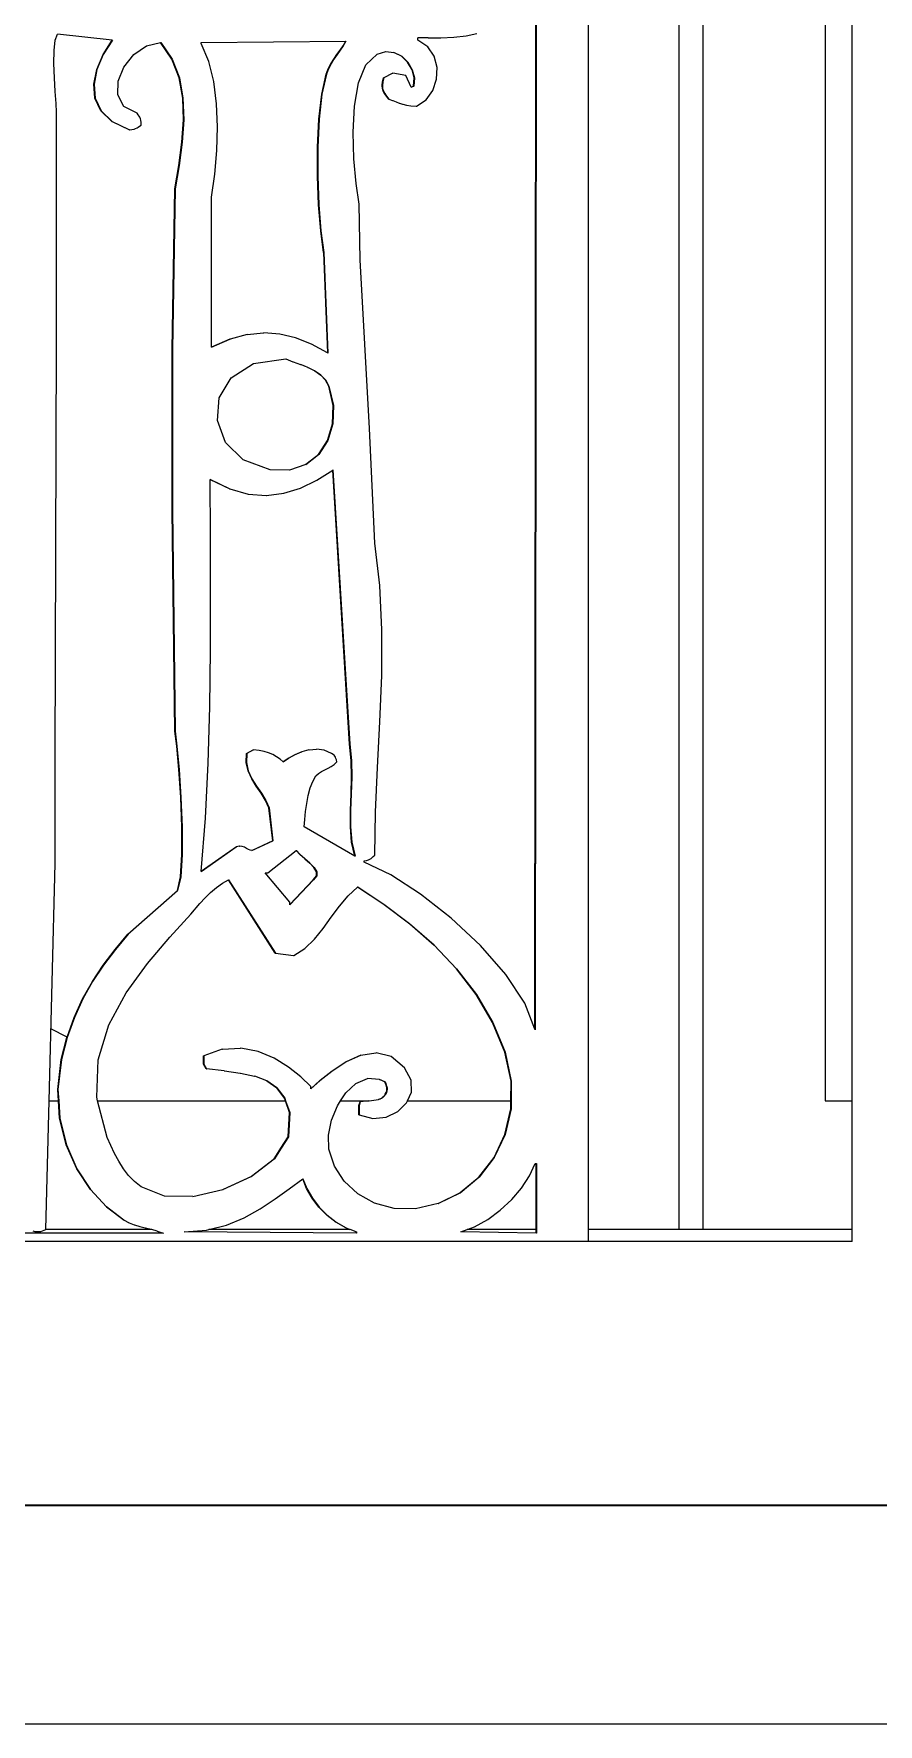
# Model space of a CAD drawing. Header units: inches. Extents: x -343 to 13887, y -13069 to -746.
# Drawn here: x 3048.72 to 3064.18, y -9123.18 to -9092.24 of the extents above; entities that cross this region are included whole.
import ezdxf

# ---------------------------------------------------------------- set-up
doc = ezdxf.new("R2010")
doc.units = ezdxf.units.IN
doc.header["$LTSCALE"] = 17
doc.header["$MEASUREMENT"] = 0
doc.layers.add('OUTLINE', color=1, linetype='Continuous', lineweight=25)

# ---------------------------------------------------------------- blocks, each defined once
blk = doc.blocks.new('kk')
for p, q in [((-1691.652, -2506.258), (-1691.639, -2491.976)), ((-1691.634, -2491.976), (-1691.647, -2506.258)), ((-1690.679, -2522.061), (-1690.679, -2491.965)), ((-1689.022, -2522.061), (-1689.022, -2491.965)), ((-1688.59, -2491.965), (-1688.59, -2522.061)), ((-1686.344, -2491.965), (-1686.344, -2519.705)), ((-1685.854, -2519.705), (-1685.854, -2491.965)), ((-1700.467, -2500.481), (-1700.446, -2500.292)), ((-1700.446, -2500.292), (-1700.401, -2500.181)), ((-1699.403, -2500.289), (-1700.401, -2500.181)), ((-1699.57, -2500.557), (-1699.403, -2500.289)), ((-1699.398, -2500.289), (-1699.565, -2500.557)), ((-1699.403, -2500.289), (-1699.398, -2500.289)), ((-1697.774, -2500.332), (-1695.127, -2500.311)), ((-1695.176, -2500.394), (-1695.127, -2500.311)), ((-1695.122, -2500.311), (-1695.171, -2500.394)), ((-1695.127, -2500.311), (-1695.122, -2500.311)), ((-1693.808, -2500.289), (-1693.808, -2500.246)), ((-1693.614, -2500.25), (-1693.808, -2500.246)), ((-1693.624, -2500.411), (-1693.808, -2500.289)), ((-1693.614, -2500.25), (-1693.609, -2500.25)), ((-1693.609, -2500.25), (-1693.384, -2500.25)), ((-1693.384, -2500.25), (-1693.149, -2500.239)), ((-1693.149, -2500.239), (-1692.923, -2500.214)), ((-1692.923, -2500.214), (-1692.723, -2500.171)), ((-1700.469, -2500.719), (-1700.467, -2500.481)), ((-1699.686, -2500.831), (-1699.57, -2500.557)), ((-1699.565, -2500.557), (-1699.682, -2500.831)), ((-1699.57, -2500.557), (-1699.565, -2500.557)), ((-1699.187, -2500.786), (-1699.008, -2500.557)), ((-1699.008, -2500.557), (-1698.777, -2500.394)), ((-1698.777, -2500.394), (-1698.518, -2500.333)), ((-1698.518, -2500.333), (-1698.514, -2500.332)), ((-1698.309, -2500.638), (-1698.518, -2500.333)), ((-1698.514, -2500.332), (-1698.304, -2500.638)), ((-1697.774, -2500.354), (-1697.774, -2500.332)), ((-1697.635, -2500.68), (-1697.774, -2500.354)), ((-1695.346, -2500.639), (-1695.288, -2500.556)), ((-1695.284, -2500.556), (-1695.341, -2500.639)), ((-1695.288, -2500.556), (-1695.23, -2500.475)), ((-1695.288, -2500.556), (-1695.284, -2500.556)), ((-1695.226, -2500.475), (-1695.284, -2500.556)), ((-1695.23, -2500.475), (-1695.176, -2500.394)), ((-1695.23, -2500.475), (-1695.226, -2500.475)), ((-1695.171, -2500.394), (-1695.226, -2500.475)), ((-1695.176, -2500.394), (-1695.171, -2500.394)), ((-1694.759, -2500.741), (-1694.549, -2500.548)), ((-1694.549, -2500.548), (-1694.39, -2500.498)), ((-1694.39, -2500.498), (-1694.243, -2500.515)), ((-1694.243, -2500.515), (-1694.238, -2500.515)), ((-1694.106, -2500.585), (-1694.243, -2500.515)), ((-1694.238, -2500.515), (-1694.101, -2500.585)), ((-1694.106, -2500.585), (-1694.101, -2500.585)), ((-1693.993, -2500.695), (-1694.106, -2500.585)), ((-1694.101, -2500.585), (-1693.988, -2500.695)), ((-1693.506, -2500.586), (-1693.624, -2500.411)), ((-1693.453, -2500.792), (-1693.506, -2500.586)), ((-1700.459, -2500.98), (-1700.469, -2500.719)), ((-1699.74, -2501.1), (-1699.686, -2500.831)), ((-1699.682, -2500.831), (-1699.735, -2501.1)), ((-1699.686, -2500.831), (-1699.682, -2500.831)), ((-1699.291, -2501.045), (-1699.187, -2500.786)), ((-1698.309, -2500.638), (-1698.304, -2500.638)), ((-1698.177, -2500.98), (-1698.309, -2500.638)), ((-1698.304, -2500.638), (-1698.173, -2500.98)), ((-1697.542, -2501.051), (-1697.635, -2500.68)), ((-1695.565, -2501.283), (-1695.485, -2500.916)), ((-1695.48, -2500.916), (-1695.561, -2501.283)), ((-1695.485, -2500.916), (-1695.447, -2500.817)), ((-1695.485, -2500.916), (-1695.48, -2500.916)), ((-1695.443, -2500.817), (-1695.48, -2500.916)), ((-1695.447, -2500.817), (-1695.4, -2500.725)), ((-1695.447, -2500.817), (-1695.443, -2500.817)), ((-1695.395, -2500.725), (-1695.443, -2500.817)), ((-1695.4, -2500.725), (-1695.346, -2500.639)), ((-1695.4, -2500.725), (-1695.395, -2500.725)), ((-1695.341, -2500.639), (-1695.395, -2500.725)), ((-1695.346, -2500.639), (-1695.341, -2500.639)), ((-1694.895, -2501.072), (-1694.759, -2500.741)), ((-1694.434, -2500.981), (-1694.267, -2500.894)), ((-1694.263, -2500.895), (-1694.429, -2500.981)), ((-1694.267, -2500.894), (-1694.263, -2500.895)), ((-1694.262, -2500.894), (-1694.263, -2500.895)), ((-1694.023, -2500.938), (-1694.262, -2500.894)), ((-1693.993, -2500.695), (-1693.988, -2500.695)), ((-1693.912, -2500.832), (-1693.993, -2500.695)), ((-1693.988, -2500.695), (-1693.908, -2500.832)), ((-1693.912, -2500.832), (-1693.908, -2500.832)), ((-1693.873, -2500.982), (-1693.912, -2500.832)), ((-1693.908, -2500.832), (-1693.869, -2500.982)), ((-1693.461, -2501.008), (-1693.453, -2500.792)), ((-1700.445, -2501.233), (-1700.459, -2500.98)), ((-1700.431, -2501.452), (-1700.445, -2501.233)), ((-1699.74, -2501.1), (-1699.735, -2501.1)), ((-1699.719, -2501.356), (-1699.74, -2501.1)), ((-1699.735, -2501.1), (-1699.714, -2501.356)), ((-1699.299, -2501.295), (-1699.291, -2501.045)), ((-1698.177, -2500.98), (-1698.173, -2500.98)), ((-1698.111, -2501.352), (-1698.177, -2500.98)), ((-1698.173, -2500.98), (-1698.106, -2501.352)), ((-1697.49, -2501.454), (-1697.542, -2501.051)), ((-1694.968, -2501.498), (-1694.895, -2501.072)), ((-1694.459, -2501.121), (-1694.452, -2501.057)), ((-1694.459, -2501.121), (-1694.454, -2501.121)), ((-1694.455, -2501.175), (-1694.459, -2501.121)), ((-1694.455, -2501.175), (-1694.451, -2501.175)), ((-1694.441, -2501.223), (-1694.455, -2501.175)), ((-1694.447, -2501.057), (-1694.454, -2501.121)), ((-1694.454, -2501.121), (-1694.451, -2501.175)), ((-1694.452, -2501.057), (-1694.434, -2500.981)), ((-1694.452, -2501.057), (-1694.447, -2501.057)), ((-1694.451, -2501.175), (-1694.436, -2501.223)), ((-1694.429, -2500.981), (-1694.447, -2501.057)), ((-1694.441, -2501.223), (-1694.436, -2501.223)), ((-1694.417, -2501.269), (-1694.441, -2501.223)), ((-1694.436, -2501.223), (-1694.412, -2501.269)), ((-1694.434, -2500.981), (-1694.429, -2500.981)), ((-1693.928, -2501.152), (-1694.023, -2500.938)), ((-1693.88, -2501.132), (-1693.928, -2501.154)), ((-1693.928, -2501.152), (-1693.884, -2501.132)), ((-1693.928, -2501.154), (-1693.928, -2501.152)), ((-1693.884, -2501.132), (-1693.873, -2500.982)), ((-1693.884, -2501.132), (-1693.88, -2501.132)), ((-1693.869, -2500.982), (-1693.88, -2501.132)), ((-1693.873, -2500.982), (-1693.869, -2500.982)), ((-1693.653, -2501.383), (-1693.529, -2501.212)), ((-1693.529, -2501.212), (-1693.461, -2501.008)), ((-1700.425, -2501.608), (-1700.431, -2501.452)), ((-1699.719, -2501.356), (-1699.714, -2501.356)), ((-1699.612, -2501.586), (-1699.719, -2501.356)), ((-1699.714, -2501.356), (-1699.607, -2501.586)), ((-1699.191, -2501.503), (-1699.299, -2501.295)), ((-1698.944, -2501.629), (-1699.191, -2501.503)), ((-1698.111, -2501.352), (-1698.106, -2501.352)), ((-1698.098, -2501.747), (-1698.111, -2501.352)), ((-1698.106, -2501.352), (-1698.093, -2501.747)), ((-1697.473, -2501.879), (-1697.49, -2501.454)), ((-1695.616, -2501.739), (-1695.565, -2501.283)), ((-1695.561, -2501.283), (-1695.612, -2501.739)), ((-1695.565, -2501.283), (-1695.561, -2501.283)), ((-1694.991, -2501.976), (-1694.968, -2501.498)), ((-1694.417, -2501.269), (-1694.412, -2501.269)), ((-1694.382, -2501.317), (-1694.417, -2501.269)), ((-1694.412, -2501.269), (-1694.378, -2501.317)), ((-1694.382, -2501.317), (-1694.378, -2501.317)), ((-1694.338, -2501.37), (-1694.382, -2501.317)), ((-1694.378, -2501.317), (-1694.334, -2501.37)), ((-1694.338, -2501.37), (-1694.334, -2501.37)), ((-1694.334, -2501.37), (-1694.267, -2501.394)), ((-1694.267, -2501.394), (-1694.262, -2501.394)), ((-1694.262, -2501.394), (-1694.204, -2501.419)), ((-1694.204, -2501.419), (-1694.2, -2501.419)), ((-1694.2, -2501.419), (-1694.145, -2501.443)), ((-1694.145, -2501.443), (-1694.141, -2501.443)), ((-1694.141, -2501.443), (-1694.085, -2501.464)), ((-1694.085, -2501.464), (-1694.08, -2501.464)), ((-1694.08, -2501.464), (-1694.016, -2501.481)), ((-1694.016, -2501.481), (-1694.012, -2501.481)), ((-1694.012, -2501.481), (-1693.936, -2501.494)), ((-1693.936, -2501.494), (-1693.931, -2501.494)), ((-1693.931, -2501.494), (-1693.837, -2501.5)), ((-1693.837, -2501.5), (-1693.832, -2501.5)), ((-1693.832, -2501.5), (-1693.653, -2501.383)), ((-1700.425, -2505.824), (-1700.425, -2501.608)), ((-1699.612, -2501.586), (-1699.607, -2501.586)), ((-1699.407, -2501.782), (-1699.612, -2501.586)), ((-1699.607, -2501.586), (-1699.402, -2501.782)), ((-1699.407, -2501.782), (-1699.402, -2501.782)), ((-1699.092, -2501.932), (-1699.407, -2501.782)), ((-1699.402, -2501.782), (-1699.088, -2501.932)), ((-1698.925, -2501.657), (-1698.944, -2501.629)), ((-1698.909, -2501.681), (-1698.925, -2501.657)), ((-1698.896, -2501.704), (-1698.909, -2501.681)), ((-1698.9, -2501.866), (-1698.872, -2501.846)), ((-1698.886, -2501.729), (-1698.896, -2501.704)), ((-1698.879, -2501.759), (-1698.886, -2501.729)), ((-1698.875, -2501.797), (-1698.879, -2501.759)), ((-1698.872, -2501.846), (-1698.875, -2501.797)), ((-1698.126, -2502.159), (-1698.098, -2501.747)), ((-1698.093, -2501.747), (-1698.121, -2502.159)), ((-1698.098, -2501.747), (-1698.093, -2501.747)), ((-1695.641, -2502.249), (-1695.616, -2501.739)), ((-1695.612, -2501.739), (-1695.637, -2502.249)), ((-1695.616, -2501.739), (-1695.612, -2501.739)), ((-1699.092, -2501.932), (-1699.087, -2501.932)), ((-1699.088, -2501.932), (-1699.092, -2501.932)), ((-1699.088, -2501.932), (-1699.087, -2501.932)), ((-1699.087, -2501.932), (-1699.04, -2501.926)), ((-1699.04, -2501.926), (-1699.003, -2501.918)), ((-1699.003, -2501.918), (-1698.973, -2501.908)), ((-1698.973, -2501.908), (-1698.948, -2501.897)), ((-1698.948, -2501.897), (-1698.924, -2501.883)), ((-1698.924, -2501.883), (-1698.9, -2501.866)), ((-1698.182, -2502.584), (-1698.126, -2502.159)), ((-1698.121, -2502.159), (-1698.178, -2502.584)), ((-1698.126, -2502.159), (-1698.121, -2502.159)), ((-1697.486, -2502.313), (-1697.473, -2501.879)), ((-1694.976, -2502.463), (-1694.991, -2501.976)), ((-1697.524, -2502.746), (-1697.486, -2502.313)), ((-1695.642, -2502.782), (-1695.641, -2502.249)), ((-1695.641, -2502.249), (-1695.637, -2502.249)), ((-1695.637, -2502.249), (-1695.638, -2502.782)), ((-1694.936, -2502.917), (-1694.976, -2502.463)), ((-1698.256, -2503.013), (-1698.182, -2502.584)), ((-1698.178, -2502.584), (-1698.251, -2503.013)), ((-1698.182, -2502.584), (-1698.178, -2502.584)), ((-1697.582, -2503.165), (-1697.524, -2502.746)), ((-1695.642, -2502.782), (-1695.638, -2502.782)), ((-1695.623, -2503.304), (-1695.642, -2502.782)), ((-1695.638, -2502.782), (-1695.618, -2503.304)), ((-1698.304, -2505.954), (-1698.256, -2503.013)), ((-1698.251, -2503.013), (-1698.299, -2505.954)), ((-1698.256, -2503.013), (-1698.251, -2503.013)), ((-1694.883, -2503.294), (-1694.936, -2502.917)), ((-1697.582, -2505.909), (-1697.582, -2503.165)), ((-1695.623, -2503.304), (-1695.618, -2503.304)), ((-1695.585, -2503.781), (-1695.623, -2503.304)), ((-1695.618, -2503.304), (-1695.581, -2503.781)), ((-1694.859, -2504.311), (-1694.883, -2503.294)), ((-1695.533, -2504.181), (-1695.585, -2503.781)), ((-1695.585, -2503.781), (-1695.581, -2503.781)), ((-1695.581, -2503.781), (-1695.528, -2504.181)), ((-1695.533, -2504.181), (-1695.528, -2504.181)), ((-1695.533, -2504.181), (-1695.461, -2506.016)), ((-1695.528, -2504.181), (-1695.456, -2506.019)), ((-1694.692, -2507.402), (-1694.859, -2504.311)), ((-1700.449, -2513.435), (-1700.425, -2505.824)), ((-1697.582, -2505.909), (-1697.25, -2505.767)), ((-1697.25, -2505.767), (-1697.582, -2505.91)), ((-1697.25, -2505.767), (-1697.245, -2505.767)), ((-1696.933, -2505.681), (-1697.245, -2505.767)), ((-1696.933, -2505.681), (-1696.928, -2505.681)), ((-1696.928, -2505.681), (-1696.631, -2505.649)), ((-1696.631, -2505.649), (-1696.628, -2505.65)), ((-1696.626, -2505.649), (-1696.628, -2505.65)), ((-1696.333, -2505.67), (-1696.626, -2505.649)), ((-1696.045, -2505.74), (-1696.333, -2505.67)), ((-1695.754, -2505.857), (-1696.045, -2505.74)), ((-1695.461, -2506.016), (-1695.754, -2505.857)), ((-1698.304, -2505.954), (-1698.299, -2505.954)), ((-1698.304, -2506.258), (-1698.304, -2505.954)), ((-1698.299, -2505.954), (-1698.299, -2506.258)), ((-1697.582, -2505.91), (-1697.582, -2505.909)), ((-1696.817, -2506.213), (-1696.221, -2506.127)), ((-1696.221, -2506.127), (-1696.092, -2506.177)), ((-1696.092, -2506.177), (-1696.088, -2506.177)), ((-1696.088, -2506.177), (-1695.955, -2506.228)), ((-1695.456, -2506.019), (-1695.461, -2506.016)), ((-1698.299, -2506.258), (-1698.304, -2506.258)), ((-1698.304, -2508.894), (-1698.304, -2506.258)), ((-1698.299, -2506.258), (-1698.299, -2508.894)), ((-1697.441, -2506.839), (-1697.223, -2506.472)), ((-1697.223, -2506.472), (-1696.817, -2506.213)), ((-1695.955, -2506.228), (-1695.951, -2506.228)), ((-1695.882, -2506.258), (-1695.951, -2506.228)), ((-1695.877, -2506.258), (-1695.882, -2506.258)), ((-1695.821, -2506.283), (-1695.877, -2506.258)), ((-1695.821, -2506.283), (-1695.816, -2506.283)), ((-1695.695, -2506.346), (-1695.821, -2506.283)), ((-1695.816, -2506.283), (-1695.691, -2506.346)), ((-1695.695, -2506.346), (-1695.691, -2506.346)), ((-1695.585, -2506.421), (-1695.695, -2506.346)), ((-1695.691, -2506.346), (-1695.581, -2506.421)), ((-1695.497, -2506.513), (-1695.585, -2506.421)), ((-1695.585, -2506.421), (-1695.581, -2506.421)), ((-1695.581, -2506.421), (-1695.493, -2506.513)), ((-1691.663, -2518.396), (-1691.652, -2506.258)), ((-1691.647, -2506.258), (-1691.658, -2518.407)), ((-1691.647, -2506.258), (-1691.652, -2506.258)), ((-1695.437, -2506.624), (-1695.497, -2506.513)), ((-1695.497, -2506.513), (-1695.493, -2506.513)), ((-1695.493, -2506.513), (-1695.433, -2506.624)), ((-1695.357, -2506.977), (-1695.437, -2506.624)), ((-1695.437, -2506.624), (-1695.433, -2506.624)), ((-1695.433, -2506.624), (-1695.353, -2506.977)), ((-1697.476, -2507.254), (-1697.441, -2506.839)), ((-1695.366, -2507.315), (-1695.357, -2506.977)), ((-1695.353, -2506.977), (-1695.361, -2507.315)), ((-1695.357, -2506.977), (-1695.353, -2506.977)), ((-1697.33, -2507.654), (-1697.476, -2507.254)), ((-1695.457, -2507.62), (-1695.366, -2507.315)), ((-1695.361, -2507.315), (-1695.452, -2507.62)), ((-1695.366, -2507.315), (-1695.361, -2507.315)), ((-1694.697, -2507.404), (-1694.697, -2507.405)), ((-1694.596, -2509.5), (-1694.692, -2507.402)), ((-1697.006, -2507.976), (-1697.33, -2507.654)), ((-1695.624, -2507.875), (-1695.457, -2507.62)), ((-1695.452, -2507.62), (-1695.619, -2507.875)), ((-1695.457, -2507.62), (-1695.452, -2507.62)), ((-1696.507, -2508.159), (-1697.006, -2507.976)), ((-1695.859, -2508.061), (-1695.624, -2507.875)), ((-1695.619, -2507.875), (-1695.855, -2508.061)), ((-1695.624, -2507.875), (-1695.619, -2507.875)), ((-1697.606, -2508.332), (-1697.249, -2508.505)), ((-1697.606, -2508.334), (-1697.606, -2508.332)), ((-1697.253, -2508.505), (-1697.606, -2508.334)), ((-1697.605, -2509.36), (-1697.606, -2508.334)), ((-1696.153, -2508.162), (-1696.507, -2508.159)), ((-1695.859, -2508.061), (-1696.153, -2508.162)), ((-1695.955, -2508.49), (-1695.655, -2508.345)), ((-1695.859, -2508.061), (-1695.855, -2508.061)), ((-1695.655, -2508.345), (-1695.365, -2508.162)), ((-1695.365, -2508.162), (-1695.361, -2508.159)), ((-1695.055, -2513.175), (-1695.365, -2508.162)), ((-1695.361, -2508.159), (-1695.05, -2513.175)), ((-1697.253, -2508.505), (-1697.249, -2508.505)), ((-1697.249, -2508.505), (-1696.912, -2508.6)), ((-1696.912, -2508.6), (-1696.907, -2508.6)), ((-1696.907, -2508.6), (-1696.583, -2508.624)), ((-1696.582, -2508.624), (-1696.583, -2508.624)), ((-1696.582, -2508.624), (-1696.579, -2508.624)), ((-1696.579, -2508.624), (-1696.262, -2508.585)), ((-1696.262, -2508.585), (-1695.955, -2508.49)), ((-1698.304, -2508.894), (-1698.299, -2508.894)), ((-1698.256, -2512.937), (-1698.304, -2508.894)), ((-1698.299, -2508.894), (-1698.251, -2512.937)), ((-1697.602, -2510.403), (-1697.605, -2509.36)), ((-1694.5, -2510.273), (-1694.596, -2509.5)), ((-1697.603, -2511.45), (-1697.602, -2510.403)), ((-1694.463, -2511.086), (-1694.5, -2510.273)), ((-1694.468, -2511.922), (-1694.463, -2511.086)), ((-1697.614, -2512.494), (-1697.603, -2511.45)), ((-1694.499, -2512.767), (-1694.468, -2511.922)), ((-1697.643, -2513.525), (-1697.614, -2512.494)), ((-1698.256, -2512.937), (-1698.251, -2512.937)), ((-1698.22, -2513.214), (-1698.256, -2512.937)), ((-1698.251, -2512.937), (-1698.216, -2513.214)), ((-1694.542, -2513.607), (-1694.499, -2512.767)), ((-1698.22, -2513.214), (-1698.216, -2513.214)), ((-1698.182, -2513.639), (-1698.22, -2513.214)), ((-1698.216, -2513.214), (-1698.177, -2513.639)), ((-1696.942, -2513.348), (-1696.823, -2513.283)), ((-1696.818, -2513.283), (-1696.937, -2513.348)), ((-1696.823, -2513.283), (-1696.818, -2513.283)), ((-1696.714, -2513.294), (-1696.818, -2513.283)), ((-1696.622, -2513.312), (-1696.714, -2513.294)), ((-1695.802, -2513.279), (-1695.931, -2513.317)), ((-1695.802, -2513.279), (-1695.798, -2513.279)), ((-1695.798, -2513.279), (-1695.664, -2513.267)), ((-1695.664, -2513.267), (-1695.662, -2513.267)), ((-1695.66, -2513.267), (-1695.662, -2513.267)), ((-1695.521, -2513.287), (-1695.66, -2513.267)), ((-1695.385, -2513.348), (-1695.521, -2513.287)), ((-1695.055, -2513.175), (-1695.05, -2513.175)), ((-1695.024, -2513.474), (-1695.055, -2513.175)), ((-1695.05, -2513.175), (-1695.019, -2513.474)), ((-1700.449, -2515.359), (-1700.449, -2513.435)), ((-1697.694, -2514.533), (-1697.643, -2513.525)), ((-1696.95, -2513.515), (-1696.942, -2513.348)), ((-1696.95, -2513.515), (-1696.946, -2513.515)), ((-1696.915, -2513.668), (-1696.95, -2513.515)), ((-1696.937, -2513.348), (-1696.946, -2513.515)), ((-1696.946, -2513.515), (-1696.91, -2513.668)), ((-1696.942, -2513.348), (-1696.937, -2513.348)), ((-1696.538, -2513.337), (-1696.622, -2513.312)), ((-1696.462, -2513.369), (-1696.538, -2513.337)), ((-1696.393, -2513.407), (-1696.462, -2513.369)), ((-1696.329, -2513.451), (-1696.393, -2513.407)), ((-1696.271, -2513.498), (-1696.329, -2513.451)), ((-1696.271, -2513.498), (-1696.175, -2513.435)), ((-1696.269, -2513.499), (-1696.271, -2513.498)), ((-1696.171, -2513.435), (-1696.269, -2513.499)), ((-1696.175, -2513.435), (-1696.062, -2513.372)), ((-1696.175, -2513.435), (-1696.171, -2513.435)), ((-1696.057, -2513.372), (-1696.171, -2513.435)), ((-1696.062, -2513.372), (-1695.936, -2513.317)), ((-1696.062, -2513.372), (-1696.057, -2513.372)), ((-1695.931, -2513.317), (-1696.057, -2513.372)), ((-1695.936, -2513.317), (-1695.931, -2513.317)), ((-1695.45, -2513.618), (-1695.39, -2513.587)), ((-1695.39, -2513.587), (-1695.336, -2513.549)), ((-1695.358, -2513.366), (-1695.385, -2513.348)), ((-1695.339, -2513.381), (-1695.358, -2513.366)), ((-1695.324, -2513.397), (-1695.339, -2513.381)), ((-1695.336, -2513.549), (-1695.289, -2513.499)), ((-1695.313, -2513.415), (-1695.324, -2513.397)), ((-1695.305, -2513.437), (-1695.313, -2513.415)), ((-1695.297, -2513.464), (-1695.305, -2513.437)), ((-1695.289, -2513.499), (-1695.297, -2513.464)), ((-1695.024, -2513.474), (-1695.019, -2513.474)), ((-1695.02, -2513.781), (-1695.024, -2513.474)), ((-1695.019, -2513.474), (-1695.015, -2513.781)), ((-1694.58, -2514.425), (-1694.542, -2513.607)), ((-1698.182, -2513.639), (-1698.177, -2513.639)), ((-1698.148, -2514.153), (-1698.182, -2513.639)), ((-1698.177, -2513.639), (-1698.144, -2514.153)), ((-1696.915, -2513.668), (-1696.91, -2513.668)), ((-1696.848, -2513.81), (-1696.915, -2513.668)), ((-1696.91, -2513.668), (-1696.843, -2513.81)), ((-1696.848, -2513.81), (-1696.843, -2513.81)), ((-1696.764, -2513.944), (-1696.848, -2513.81)), ((-1696.843, -2513.81), (-1696.759, -2513.944)), ((-1695.778, -2513.979), (-1695.731, -2513.858)), ((-1695.731, -2513.858), (-1695.671, -2513.759)), ((-1695.671, -2513.759), (-1695.625, -2513.713)), ((-1695.625, -2513.713), (-1695.571, -2513.677)), ((-1695.571, -2513.677), (-1695.511, -2513.647)), ((-1695.511, -2513.647), (-1695.45, -2513.618)), ((-1695.029, -2514.089), (-1695.02, -2513.781)), ((-1695.015, -2513.781), (-1695.025, -2514.089)), ((-1695.02, -2513.781), (-1695.015, -2513.781)), ((-1698.148, -2514.153), (-1698.144, -2514.153)), ((-1698.127, -2514.693), (-1698.148, -2514.153)), ((-1698.144, -2514.153), (-1698.122, -2514.693)), ((-1696.764, -2513.944), (-1696.759, -2513.944)), ((-1696.675, -2514.076), (-1696.764, -2513.944)), ((-1696.759, -2513.944), (-1696.67, -2514.076)), ((-1696.675, -2514.076), (-1696.67, -2514.076)), ((-1696.594, -2514.207), (-1696.675, -2514.076)), ((-1696.67, -2514.076), (-1696.59, -2514.207)), ((-1696.594, -2514.207), (-1696.59, -2514.207)), ((-1696.536, -2514.343), (-1696.594, -2514.207)), ((-1696.59, -2514.207), (-1696.531, -2514.343)), ((-1695.84, -2514.261), (-1695.814, -2514.116)), ((-1695.814, -2514.116), (-1695.778, -2513.979)), ((-1695.041, -2514.394), (-1695.029, -2514.089)), ((-1695.025, -2514.089), (-1695.036, -2514.394)), ((-1695.029, -2514.089), (-1695.025, -2514.089)), ((-1697.773, -2515.507), (-1697.694, -2514.533)), ((-1696.536, -2514.343), (-1696.531, -2514.343)), ((-1696.464, -2514.948), (-1696.536, -2514.343)), ((-1696.531, -2514.343), (-1696.46, -2514.948)), ((-1695.875, -2514.554), (-1695.86, -2514.409)), ((-1695.86, -2514.409), (-1695.84, -2514.261)), ((-1695.041, -2514.394), (-1695.036, -2514.394)), ((-1695.041, -2514.689), (-1695.041, -2514.394)), ((-1695.036, -2514.394), (-1695.037, -2514.689)), ((-1694.596, -2515.208), (-1694.58, -2514.425)), ((-1698.127, -2514.693), (-1698.122, -2514.693)), ((-1698.125, -2515.198), (-1698.127, -2514.693)), ((-1698.122, -2514.693), (-1698.12, -2515.198)), ((-1695.886, -2514.689), (-1695.875, -2514.554)), ((-1694.96, -2515.226), (-1695.886, -2514.689)), ((-1695.041, -2514.689), (-1695.037, -2514.689)), ((-1695.018, -2514.97), (-1695.041, -2514.689)), ((-1695.037, -2514.689), (-1695.014, -2514.97)), ((-1697.129, -2515.056), (-1697.774, -2515.51)), ((-1697.773, -2515.507), (-1697.133, -2515.056)), ((-1697.133, -2515.056), (-1697.129, -2515.056)), ((-1697.075, -2515.045), (-1697.129, -2515.056)), ((-1697.075, -2515.045), (-1697.072, -2515.045)), ((-1697.072, -2515.045), (-1697.07, -2515.045)), ((-1697.021, -2515.05), (-1697.07, -2515.045)), ((-1696.978, -2515.065), (-1697.021, -2515.05)), ((-1696.941, -2515.085), (-1696.978, -2515.065)), ((-1696.907, -2515.105), (-1696.941, -2515.085)), ((-1696.875, -2515.119), (-1696.907, -2515.105)), ((-1696.846, -2515.121), (-1696.875, -2515.119)), ((-1696.846, -2515.121), (-1696.464, -2514.948)), ((-1696.842, -2515.121), (-1696.846, -2515.121)), ((-1696.46, -2514.948), (-1696.842, -2515.121)), ((-1696.555, -2515.532), (-1696.032, -2515.123)), ((-1696.464, -2514.948), (-1696.46, -2514.948)), ((-1696.032, -2515.123), (-1696.03, -2515.121)), ((-1695.965, -2515.199), (-1696.032, -2515.123)), ((-1696.03, -2515.121), (-1695.96, -2515.199)), ((-1695.018, -2514.97), (-1695.014, -2514.97)), ((-1694.96, -2515.226), (-1695.018, -2514.97)), ((-1695.014, -2514.97), (-1694.955, -2515.229)), ((-1700.557, -2519.705), (-1700.449, -2515.359)), ((-1698.149, -2515.607), (-1698.125, -2515.198)), ((-1698.12, -2515.198), (-1698.145, -2515.607)), ((-1698.125, -2515.198), (-1698.12, -2515.198)), ((-1695.965, -2515.199), (-1695.96, -2515.199)), ((-1695.877, -2515.278), (-1695.965, -2515.199)), ((-1695.96, -2515.199), (-1695.872, -2515.278)), ((-1695.877, -2515.278), (-1695.872, -2515.278)), ((-1695.786, -2515.356), (-1695.877, -2515.278)), ((-1695.872, -2515.278), (-1695.782, -2515.356)), ((-1695.786, -2515.356), (-1695.782, -2515.356)), ((-1695.71, -2515.435), (-1695.786, -2515.356)), ((-1695.782, -2515.356), (-1695.705, -2515.435)), ((-1695.71, -2515.435), (-1695.705, -2515.435)), ((-1695.663, -2515.512), (-1695.71, -2515.435)), ((-1695.705, -2515.435), (-1695.658, -2515.512)), ((-1694.955, -2515.229), (-1694.96, -2515.226)), ((-1694.788, -2515.316), (-1694.743, -2515.305)), ((-1694.788, -2515.337), (-1694.788, -2515.316)), ((-1694.302, -2515.57), (-1694.788, -2515.337)), ((-1694.743, -2515.305), (-1694.709, -2515.294)), ((-1694.709, -2515.294), (-1694.684, -2515.282)), ((-1694.684, -2515.282), (-1694.663, -2515.268)), ((-1694.663, -2515.268), (-1694.643, -2515.251)), ((-1694.643, -2515.251), (-1694.622, -2515.231)), ((-1694.622, -2515.231), (-1694.596, -2515.208)), ((-1698.208, -2515.856), (-1698.149, -2515.607)), ((-1698.145, -2515.607), (-1698.204, -2515.856)), ((-1698.149, -2515.607), (-1698.145, -2515.607)), ((-1697.774, -2515.51), (-1697.773, -2515.507)), ((-1697.495, -2515.8), (-1697.385, -2515.722)), ((-1697.385, -2515.722), (-1697.275, -2515.663)), ((-1697.275, -2515.663), (-1697.272, -2515.662)), ((-1696.417, -2517.002), (-1697.275, -2515.663)), ((-1697.272, -2515.662), (-1696.412, -2517.002)), ((-1696.149, -2516.072), (-1696.603, -2515.532)), ((-1696.603, -2515.532), (-1696.555, -2515.532)), ((-1695.719, -2515.662), (-1696.149, -2516.116)), ((-1696.149, -2516.111), (-1695.724, -2515.662)), ((-1695.724, -2515.662), (-1695.662, -2515.588)), ((-1695.724, -2515.662), (-1695.719, -2515.662)), ((-1695.658, -2515.588), (-1695.719, -2515.662)), ((-1695.663, -2515.512), (-1695.658, -2515.512)), ((-1695.662, -2515.588), (-1695.663, -2515.512)), ((-1695.662, -2515.588), (-1695.658, -2515.588)), ((-1695.658, -2515.512), (-1695.658, -2515.588)), ((-1693.756, -2515.922), (-1694.302, -2515.57)), ((-1699.116, -2516.656), (-1698.208, -2515.856)), ((-1698.204, -2515.856), (-1699.111, -2516.656)), ((-1698.208, -2515.856), (-1698.204, -2515.856)), ((-1697.795, -2516.095), (-1697.7, -2515.992)), ((-1697.7, -2515.992), (-1697.6, -2515.892)), ((-1697.6, -2515.892), (-1697.495, -2515.8)), ((-1696.149, -2516.111), (-1696.149, -2516.072)), ((-1695.242, -2516.143), (-1695.083, -2515.953)), ((-1695.083, -2515.953), (-1694.909, -2515.793)), ((-1694.909, -2515.793), (-1694.907, -2515.791)), ((-1694.427, -2516.11), (-1694.909, -2515.793)), ((-1694.907, -2515.791), (-1694.423, -2516.11)), ((-1693.194, -2516.363), (-1693.756, -2515.922)), ((-1698.347, -2516.713), (-1697.965, -2516.289)), ((-1697.965, -2516.289), (-1697.795, -2516.095)), ((-1696.149, -2516.116), (-1696.149, -2516.111)), ((-1695.54, -2516.552), (-1695.391, -2516.347)), ((-1695.391, -2516.347), (-1695.242, -2516.143)), ((-1693.956, -2516.466), (-1694.427, -2516.11)), ((-1694.427, -2516.11), (-1694.423, -2516.11)), ((-1694.423, -2516.11), (-1693.951, -2516.466)), ((-1692.659, -2516.863), (-1693.194, -2516.363)), ((-1699.349, -2516.935), (-1699.116, -2516.656)), ((-1699.111, -2516.656), (-1699.344, -2516.935)), ((-1699.116, -2516.656), (-1699.111, -2516.656)), ((-1695.698, -2516.746), (-1695.54, -2516.552)), ((-1693.956, -2516.466), (-1693.951, -2516.466)), ((-1693.509, -2516.859), (-1693.956, -2516.466)), ((-1693.951, -2516.466), (-1693.504, -2516.859)), ((-1699.566, -2517.222), (-1699.349, -2516.935)), ((-1699.344, -2516.935), (-1699.562, -2517.222)), ((-1699.349, -2516.935), (-1699.344, -2516.935)), ((-1698.757, -2517.194), (-1698.347, -2516.713)), ((-1696.417, -2517.002), (-1696.412, -2517.002)), ((-1696.412, -2517.002), (-1696.082, -2517.045)), ((-1696.078, -2517.045), (-1695.874, -2516.915)), ((-1695.874, -2516.915), (-1695.698, -2516.746)), ((-1693.099, -2517.29), (-1693.509, -2516.859)), ((-1693.509, -2516.859), (-1693.504, -2516.859)), ((-1693.504, -2516.859), (-1693.095, -2517.29)), ((-1692.195, -2517.391), (-1692.659, -2516.863)), ((-1699.765, -2517.523), (-1699.566, -2517.222)), ((-1699.562, -2517.222), (-1699.761, -2517.523)), ((-1699.566, -2517.222), (-1699.562, -2517.222)), ((-1699.145, -2517.729), (-1698.757, -2517.194)), ((-1696.082, -2517.045), (-1696.078, -2517.045)), ((-1693.099, -2517.29), (-1693.095, -2517.29)), ((-1692.739, -2517.76), (-1693.099, -2517.29)), ((-1693.095, -2517.29), (-1692.734, -2517.76)), ((-1699.944, -2517.841), (-1699.765, -2517.523)), ((-1699.761, -2517.523), (-1699.939, -2517.841)), ((-1699.765, -2517.523), (-1699.761, -2517.523)), ((-1691.847, -2517.916), (-1692.195, -2517.391)), ((-1700.1, -2518.182), (-1699.944, -2517.841)), ((-1699.939, -2517.841), (-1700.095, -2518.182)), ((-1699.944, -2517.841), (-1699.939, -2517.841)), ((-1699.462, -2518.316), (-1699.145, -2517.729)), ((-1692.739, -2517.76), (-1692.734, -2517.76)), ((-1692.439, -2518.27), (-1692.739, -2517.76)), ((-1692.734, -2517.76), (-1692.434, -2518.27)), ((-1691.663, -2518.396), (-1691.847, -2517.916)), ((-1700.228, -2518.543), (-1700.1, -2518.182)), ((-1700.095, -2518.182), (-1700.224, -2518.545)), ((-1700.1, -2518.182), (-1700.095, -2518.182)), ((-1700.228, -2518.543), (-1700.525, -2518.389)), ((-1700.334, -2518.948), (-1700.231, -2518.549)), ((-1700.226, -2518.549), (-1700.33, -2518.948)), ((-1700.231, -2518.549), (-1700.228, -2518.543)), ((-1700.231, -2518.549), (-1700.226, -2518.549)), ((-1700.224, -2518.545), (-1700.228, -2518.543)), ((-1700.224, -2518.545), (-1700.226, -2518.549)), ((-1699.659, -2518.954), (-1699.462, -2518.316)), ((-1692.439, -2518.27), (-1692.434, -2518.27)), ((-1692.212, -2518.818), (-1692.439, -2518.27)), ((-1692.434, -2518.27), (-1692.208, -2518.818)), ((-1691.658, -2518.407), (-1691.663, -2518.396)), ((-1697.388, -2518.759), (-1697.726, -2518.883)), ((-1697.388, -2518.759), (-1697.383, -2518.759)), ((-1697.383, -2518.759), (-1697.054, -2518.739)), ((-1697.054, -2518.739), (-1697.053, -2518.739)), ((-1697.05, -2518.739), (-1697.053, -2518.739)), ((-1696.732, -2518.801), (-1697.05, -2518.739)), ((-1696.438, -2518.925), (-1696.732, -2518.801)), ((-1695.126, -2518.995), (-1694.852, -2518.873)), ((-1694.848, -2518.873), (-1695.121, -2518.995)), ((-1694.852, -2518.873), (-1694.848, -2518.873)), ((-1694.848, -2518.873), (-1694.573, -2518.828)), ((-1694.573, -2518.828), (-1694.571, -2518.829)), ((-1694.571, -2518.829), (-1694.568, -2518.828)), ((-1694.297, -2518.893), (-1694.568, -2518.828)), ((-1692.099, -2519.348), (-1692.212, -2518.818)), ((-1692.212, -2518.818), (-1692.208, -2518.818)), ((-1692.208, -2518.818), (-1692.095, -2519.348)), ((-1700.4, -2519.5), (-1700.334, -2518.948)), ((-1700.33, -2518.948), (-1700.395, -2519.5)), ((-1700.334, -2518.948), (-1700.33, -2518.948)), ((-1699.685, -2519.641), (-1699.659, -2518.954)), ((-1697.73, -2518.883), (-1697.726, -2518.883)), ((-1697.73, -2519.034), (-1697.73, -2518.883)), ((-1697.73, -2519.034), (-1697.726, -2519.034)), ((-1697.683, -2519.121), (-1697.73, -2519.034)), ((-1697.726, -2518.883), (-1697.726, -2519.034)), ((-1697.726, -2519.034), (-1697.678, -2519.121)), ((-1697.683, -2519.121), (-1697.678, -2519.121)), ((-1697.353, -2519.158), (-1697.678, -2519.121)), ((-1697.353, -2519.158), (-1697.348, -2519.158)), ((-1697.348, -2519.158), (-1697.057, -2519.197)), ((-1696.175, -2519.088), (-1696.438, -2518.925)), ((-1695.949, -2519.268), (-1696.175, -2519.088)), ((-1695.6, -2519.335), (-1695.38, -2519.16)), ((-1695.375, -2519.16), (-1695.595, -2519.335)), ((-1695.38, -2519.16), (-1695.126, -2518.995)), ((-1695.38, -2519.16), (-1695.375, -2519.16)), ((-1695.121, -2518.995), (-1695.375, -2519.16)), ((-1695.126, -2518.995), (-1695.121, -2518.995)), ((-1694.047, -2519.099), (-1694.297, -2518.893)), ((-1693.929, -2519.326), (-1694.047, -2519.099)), ((-1697.057, -2519.197), (-1697.052, -2519.197)), ((-1697.052, -2519.197), (-1696.796, -2519.252)), ((-1696.796, -2519.252), (-1696.791, -2519.252)), ((-1696.572, -2519.337), (-1696.791, -2519.252)), ((-1696.572, -2519.337), (-1696.568, -2519.337)), ((-1696.389, -2519.467), (-1696.572, -2519.337)), ((-1696.568, -2519.337), (-1696.385, -2519.467)), ((-1696.389, -2519.467), (-1696.385, -2519.467)), ((-1696.249, -2519.657), (-1696.389, -2519.467)), ((-1696.385, -2519.467), (-1696.244, -2519.657)), ((-1695.767, -2519.445), (-1695.949, -2519.268)), ((-1695.595, -2519.335), (-1695.767, -2519.489)), ((-1695.767, -2519.484), (-1695.6, -2519.335)), ((-1695.767, -2519.484), (-1695.767, -2519.445)), ((-1695.767, -2519.489), (-1695.767, -2519.484)), ((-1695.6, -2519.335), (-1695.595, -2519.335)), ((-1695.127, -2519.562), (-1694.94, -2519.387)), ((-1694.94, -2519.387), (-1694.729, -2519.297)), ((-1694.506, -2519.316), (-1694.729, -2519.297)), ((-1694.41, -2519.359), (-1694.506, -2519.316)), ((-1694.506, -2519.316), (-1694.501, -2519.316)), ((-1694.501, -2519.316), (-1694.405, -2519.359)), ((-1694.41, -2519.359), (-1694.405, -2519.359)), ((-1694.399, -2519.39), (-1694.41, -2519.359)), ((-1694.405, -2519.359), (-1694.394, -2519.39)), ((-1694.399, -2519.39), (-1694.394, -2519.39)), ((-1694.388, -2519.418), (-1694.399, -2519.39)), ((-1694.394, -2519.39), (-1694.384, -2519.418)), ((-1694.388, -2519.418), (-1694.384, -2519.418)), ((-1694.38, -2519.443), (-1694.388, -2519.418)), ((-1694.384, -2519.418), (-1694.375, -2519.443)), ((-1694.38, -2519.443), (-1694.375, -2519.443)), ((-1694.374, -2519.469), (-1694.38, -2519.443)), ((-1694.375, -2519.443), (-1694.369, -2519.469)), ((-1694.374, -2519.469), (-1694.369, -2519.469)), ((-1694.372, -2519.494), (-1694.374, -2519.469)), ((-1694.369, -2519.469), (-1694.368, -2519.494)), ((-1693.923, -2519.547), (-1693.929, -2519.326)), ((-1692.102, -2519.705), (-1692.099, -2519.348)), ((-1692.099, -2519.348), (-1692.095, -2519.348)), ((-1692.095, -2519.348), (-1692.098, -2519.705)), ((-1700.616, -2522.061), (-1700.557, -2519.705)), ((-1700.557, -2519.705), (-1700.386, -2519.705)), ((-1700.4, -2519.5), (-1700.395, -2519.5)), ((-1700.386, -2519.705), (-1700.4, -2519.5)), ((-1700.395, -2519.5), (-1700.381, -2519.705)), ((-1700.386, -2519.705), (-1700.381, -2519.705)), ((-1700.365, -2520.023), (-1700.386, -2519.705)), ((-1700.381, -2519.705), (-1700.36, -2520.023)), ((-1699.669, -2519.705), (-1699.685, -2519.641)), ((-1699.669, -2519.705), (-1696.232, -2519.705)), ((-1699.493, -2520.375), (-1699.669, -2519.705)), ((-1696.249, -2519.657), (-1696.244, -2519.657)), ((-1696.232, -2519.705), (-1696.249, -2519.657)), ((-1696.244, -2519.657), (-1696.227, -2519.705)), ((-1696.232, -2519.705), (-1696.227, -2519.705)), ((-1696.154, -2519.921), (-1696.232, -2519.705)), ((-1696.227, -2519.705), (-1696.149, -2519.921)), ((-1695.387, -2520.062), (-1695.279, -2519.795)), ((-1695.279, -2519.795), (-1695.221, -2519.705)), ((-1695.221, -2519.705), (-1695.127, -2519.562)), ((-1695.221, -2519.705), (-1694.702, -2519.705)), ((-1694.888, -2519.791), (-1694.864, -2519.726)), ((-1694.888, -2519.791), (-1694.883, -2519.791)), ((-1694.888, -2519.964), (-1694.888, -2519.791)), ((-1694.859, -2519.726), (-1694.883, -2519.791)), ((-1694.883, -2519.791), (-1694.883, -2519.964)), ((-1694.864, -2519.726), (-1694.859, -2519.726)), ((-1694.702, -2519.705), (-1694.859, -2519.726)), ((-1694.702, -2519.705), (-1694.698, -2519.705)), ((-1694.698, -2519.705), (-1694.529, -2519.683)), ((-1694.529, -2519.683), (-1694.496, -2519.669)), ((-1694.529, -2519.683), (-1694.525, -2519.683)), ((-1694.492, -2519.669), (-1694.525, -2519.683)), ((-1694.496, -2519.669), (-1694.47, -2519.655)), ((-1694.496, -2519.669), (-1694.492, -2519.669)), ((-1694.466, -2519.655), (-1694.492, -2519.669)), ((-1694.47, -2519.655), (-1694.449, -2519.642)), ((-1694.47, -2519.655), (-1694.466, -2519.655)), ((-1694.445, -2519.642), (-1694.466, -2519.655)), ((-1694.449, -2519.642), (-1694.432, -2519.626)), ((-1694.449, -2519.642), (-1694.445, -2519.642)), ((-1694.427, -2519.626), (-1694.445, -2519.642)), ((-1694.432, -2519.626), (-1694.417, -2519.607)), ((-1694.432, -2519.626), (-1694.427, -2519.626)), ((-1694.412, -2519.607), (-1694.427, -2519.626)), ((-1694.417, -2519.607), (-1694.402, -2519.584)), ((-1694.417, -2519.607), (-1694.412, -2519.607)), ((-1694.397, -2519.584), (-1694.412, -2519.607)), ((-1694.402, -2519.584), (-1694.386, -2519.553)), ((-1694.402, -2519.584), (-1694.397, -2519.584)), ((-1694.381, -2519.553), (-1694.397, -2519.584)), ((-1694.386, -2519.553), (-1694.376, -2519.522)), ((-1694.386, -2519.553), (-1694.381, -2519.553)), ((-1694.371, -2519.522), (-1694.381, -2519.553)), ((-1694.376, -2519.522), (-1694.372, -2519.494)), ((-1694.376, -2519.522), (-1694.371, -2519.522)), ((-1694.372, -2519.494), (-1694.368, -2519.494)), ((-1694.368, -2519.494), (-1694.371, -2519.522)), ((-1694.17, -2519.903), (-1694.011, -2519.745)), ((-1694.011, -2519.745), (-1693.993, -2519.705)), ((-1693.993, -2519.705), (-1693.923, -2519.547)), ((-1693.993, -2519.705), (-1692.102, -2519.705)), ((-1692.103, -2519.854), (-1692.102, -2519.705)), ((-1692.102, -2519.705), (-1692.098, -2519.705)), ((-1692.098, -2519.705), (-1692.099, -2519.854)), ((-1686.344, -2519.705), (-1685.854, -2519.705)), ((-1685.854, -2522.061), (-1685.854, -2519.705)), ((-1700.365, -2520.023), (-1700.36, -2520.023)), ((-1700.244, -2520.51), (-1700.365, -2520.023)), ((-1700.36, -2520.023), (-1700.239, -2520.51)), ((-1696.181, -2520.367), (-1696.154, -2519.921)), ((-1696.149, -2519.921), (-1696.176, -2520.367)), ((-1696.154, -2519.921), (-1696.149, -2519.921)), ((-1695.441, -2520.335), (-1695.387, -2520.062)), ((-1694.888, -2519.964), (-1694.883, -2519.964)), ((-1694.883, -2519.964), (-1694.631, -2520.03)), ((-1694.628, -2520.03), (-1694.631, -2520.03)), ((-1694.628, -2520.03), (-1694.627, -2520.03)), ((-1694.627, -2520.03), (-1694.383, -2520.004)), ((-1694.383, -2520.004), (-1694.17, -2519.903)), ((-1692.211, -2520.325), (-1692.103, -2519.854)), ((-1692.099, -2519.854), (-1692.207, -2520.325)), ((-1692.103, -2519.854), (-1692.099, -2519.854)), ((-1699.428, -2520.525), (-1699.493, -2520.375)), ((-1696.312, -2520.571), (-1696.181, -2520.367)), ((-1696.176, -2520.367), (-1696.309, -2520.573)), ((-1696.181, -2520.367), (-1696.176, -2520.367)), ((-1695.433, -2520.591), (-1695.441, -2520.335)), ((-1692.411, -2520.746), (-1692.211, -2520.325)), ((-1692.207, -2520.325), (-1692.406, -2520.746)), ((-1692.211, -2520.325), (-1692.207, -2520.325)), ((-1700.244, -2520.51), (-1700.239, -2520.51)), ((-1700.051, -2520.949), (-1700.244, -2520.51)), ((-1700.239, -2520.51), (-1700.047, -2520.949)), ((-1699.358, -2520.672), (-1699.428, -2520.525)), ((-1699.281, -2520.813), (-1699.358, -2520.672)), ((-1696.437, -2520.765), (-1696.312, -2520.571)), ((-1696.309, -2520.573), (-1696.432, -2520.765)), ((-1696.309, -2520.573), (-1696.312, -2520.571)), ((-1695.332, -2520.899), (-1695.433, -2520.591)), ((-1700.051, -2520.949), (-1700.047, -2520.949)), ((-1699.801, -2521.331), (-1700.051, -2520.949)), ((-1700.047, -2520.949), (-1699.797, -2521.331)), ((-1699.196, -2520.948), (-1699.281, -2520.813)), ((-1699.101, -2521.072), (-1699.196, -2520.948)), ((-1696.857, -2521.094), (-1696.437, -2520.765)), ((-1696.432, -2520.765), (-1696.852, -2521.094)), ((-1696.437, -2520.765), (-1696.432, -2520.765)), ((-1695.152, -2521.175), (-1695.332, -2520.899)), ((-1692.689, -2521.106), (-1692.411, -2520.746)), ((-1692.406, -2520.746), (-1692.684, -2521.106)), ((-1692.411, -2520.746), (-1692.406, -2520.746)), ((-1691.761, -2521.079), (-1691.658, -2520.851)), ((-1691.658, -2520.851), (-1691.639, -2520.851)), ((-1691.639, -2520.851), (-1691.634, -2520.851)), ((-1691.639, -2522.061), (-1691.639, -2520.851)), ((-1691.634, -2520.851), (-1691.634, -2522.061)), ((-1699.801, -2521.331), (-1699.797, -2521.331)), ((-1699.509, -2521.648), (-1699.801, -2521.331)), ((-1699.797, -2521.331), (-1699.504, -2521.648)), ((-1698.993, -2521.185), (-1699.101, -2521.072)), ((-1698.872, -2521.283), (-1698.993, -2521.185)), ((-1698.446, -2521.449), (-1698.872, -2521.283)), ((-1697.924, -2521.458), (-1697.375, -2521.332)), ((-1697.375, -2521.332), (-1696.857, -2521.094)), ((-1697.375, -2521.332), (-1697.371, -2521.332)), ((-1696.852, -2521.094), (-1697.371, -2521.332)), ((-1696.857, -2521.094), (-1696.852, -2521.094)), ((-1696.417, -2521.502), (-1696.16, -2521.314)), ((-1696.16, -2521.314), (-1695.914, -2521.134)), ((-1695.914, -2521.134), (-1695.91, -2521.132)), ((-1695.842, -2521.312), (-1695.914, -2521.134)), ((-1695.91, -2521.132), (-1695.838, -2521.312)), ((-1695.842, -2521.312), (-1695.838, -2521.312)), ((-1695.742, -2521.487), (-1695.842, -2521.312)), ((-1695.838, -2521.312), (-1695.737, -2521.487)), ((-1694.904, -2521.406), (-1695.152, -2521.175)), ((-1693.033, -2521.39), (-1692.689, -2521.106)), ((-1692.684, -2521.106), (-1693.028, -2521.39)), ((-1692.689, -2521.106), (-1692.684, -2521.106)), ((-1692.087, -2521.515), (-1691.907, -2521.302)), ((-1691.907, -2521.302), (-1691.761, -2521.079)), ((-1699.509, -2521.648), (-1699.504, -2521.648)), ((-1699.188, -2521.888), (-1699.509, -2521.648)), ((-1699.504, -2521.648), (-1699.183, -2521.888)), ((-1697.924, -2521.458), (-1698.446, -2521.449)), ((-1696.69, -2521.685), (-1696.417, -2521.502)), ((-1695.742, -2521.487), (-1695.737, -2521.487)), ((-1695.616, -2521.651), (-1695.742, -2521.487)), ((-1695.737, -2521.487), (-1695.612, -2521.651)), ((-1695.47, -2521.799), (-1695.616, -2521.651)), ((-1695.616, -2521.651), (-1695.612, -2521.651)), ((-1695.612, -2521.651), (-1695.465, -2521.799)), ((-1694.598, -2521.577), (-1694.904, -2521.406)), ((-1694.242, -2521.674), (-1694.598, -2521.577)), ((-1693.431, -2521.586), (-1693.849, -2521.681)), ((-1693.431, -2521.586), (-1693.033, -2521.39)), ((-1693.431, -2521.586), (-1693.426, -2521.586)), ((-1693.028, -2521.39), (-1693.426, -2521.586)), ((-1693.033, -2521.39), (-1693.028, -2521.39)), ((-1692.296, -2521.708), (-1692.087, -2521.515)), ((-1699.188, -2521.888), (-1699.183, -2521.888)), ((-1699.095, -2521.937), (-1699.188, -2521.888)), ((-1699.183, -2521.888), (-1699.09, -2521.937)), ((-1699.095, -2521.937), (-1699.09, -2521.937)), ((-1699.09, -2521.937), (-1698.998, -2521.975)), ((-1697.311, -2521.982), (-1696.985, -2521.849)), ((-1696.985, -2521.849), (-1696.69, -2521.685)), ((-1695.47, -2521.799), (-1695.465, -2521.799)), ((-1695.305, -2521.928), (-1695.47, -2521.799)), ((-1695.465, -2521.799), (-1695.301, -2521.928)), ((-1695.305, -2521.928), (-1695.301, -2521.928)), ((-1695.126, -2522.031), (-1695.305, -2521.928)), ((-1695.301, -2521.928), (-1695.121, -2522.031)), ((-1693.849, -2521.681), (-1694.242, -2521.674)), ((-1692.769, -2522.01), (-1692.526, -2521.876)), ((-1692.526, -2521.876), (-1692.296, -2521.708)), ((-1698.471, -2522.126), (-1702.312, -2522.126)), ((-1700.855, -2522.083), (-1700.821, -2522.095)), ((-1700.821, -2522.095), (-1700.816, -2522.095)), ((-1700.816, -2522.095), (-1700.784, -2522.1)), ((-1700.784, -2522.1), (-1700.78, -2522.1)), ((-1700.78, -2522.1), (-1700.744, -2522.1)), ((-1700.744, -2522.1), (-1700.711, -2522.095)), ((-1700.711, -2522.095), (-1700.678, -2522.086)), ((-1700.678, -2522.086), (-1700.647, -2522.075)), ((-1700.647, -2522.075), (-1700.616, -2522.061)), ((-1698.68, -2522.061), (-1700.616, -2522.061)), ((-1698.998, -2521.975), (-1698.994, -2521.975)), ((-1698.994, -2521.975), (-1698.899, -2522.005)), ((-1698.899, -2522.005), (-1698.894, -2522.005)), ((-1698.894, -2522.005), (-1698.796, -2522.032)), ((-1698.796, -2522.032), (-1698.792, -2522.032)), ((-1698.792, -2522.032), (-1698.691, -2522.058)), ((-1698.691, -2522.058), (-1698.686, -2522.058)), ((-1698.686, -2522.058), (-1698.68, -2522.061)), ((-1698.675, -2522.061), (-1698.68, -2522.061)), ((-1698.582, -2522.089), (-1698.675, -2522.061)), ((-1698.582, -2522.089), (-1698.578, -2522.089)), ((-1698.578, -2522.089), (-1698.471, -2522.126)), ((-1698.471, -2522.126), (-1698.466, -2522.126)), ((-1698.084, -2522.105), (-1697.675, -2522.071)), ((-1694.935, -2522.126), (-1698.084, -2522.105)), ((-1697.675, -2522.071), (-1697.635, -2522.061)), ((-1697.635, -2522.061), (-1697.311, -2521.982)), ((-1695.048, -2522.061), (-1697.635, -2522.061)), ((-1695.126, -2522.031), (-1695.121, -2522.031)), ((-1695.121, -2522.031), (-1695.048, -2522.061)), ((-1695.043, -2522.061), (-1695.048, -2522.061)), ((-1694.935, -2522.105), (-1695.043, -2522.061)), ((-1694.935, -2522.126), (-1694.935, -2522.105)), ((-1694.935, -2522.105), (-1694.931, -2522.105)), ((-1694.931, -2522.126), (-1694.935, -2522.126)), ((-1694.931, -2522.105), (-1694.931, -2522.126)), ((-1693.02, -2522.105), (-1692.905, -2522.061)), ((-1691.639, -2522.126), (-1693.02, -2522.105)), ((-1692.905, -2522.061), (-1692.769, -2522.01)), ((-1691.639, -2522.061), (-1692.905, -2522.061)), ((-1691.634, -2522.061), (-1691.639, -2522.061)), ((-1691.639, -2522.126), (-1691.639, -2522.061)), ((-1691.634, -2522.126), (-1691.639, -2522.126)), ((-1691.634, -2522.061), (-1691.634, -2522.126)), ((-1690.679, -2522.283), (-1690.679, -2522.061)), ((-1689.022, -2522.061), (-1690.679, -2522.061)), ((-1688.59, -2522.061), (-1689.022, -2522.061)), ((-1685.854, -2522.061), (-1688.59, -2522.061)), ((-1685.854, -2522.283), (-1685.854, -2522.061)), ((-1690.679, -2522.283), (-1723.644, -2522.283)), ((-1685.854, -2522.283), (-1690.679, -2522.283))]:
    blk.add_line(p, q)

msp = doc.modelspace()

# ---------------------------------------------------------------- linework, layer by layer
for p, q in [((2983.459, -9119.179), (3098.713, -9119.179)), ((3065.405, -9123.179), (2984.597, -9123.179))]:
    msp.add_line(p, q)
at = {"layer": 'OUTLINE'}
msp.add_line((2990.555, -9119.163), (3156.018, -9119.163), dxfattribs=at)

# ---------------------------------------------------------------- block references
msp.add_blockref('kk', (4749.555, -6592.063), dxfattribs=at)

doc.saveas('drawing.dxf')
